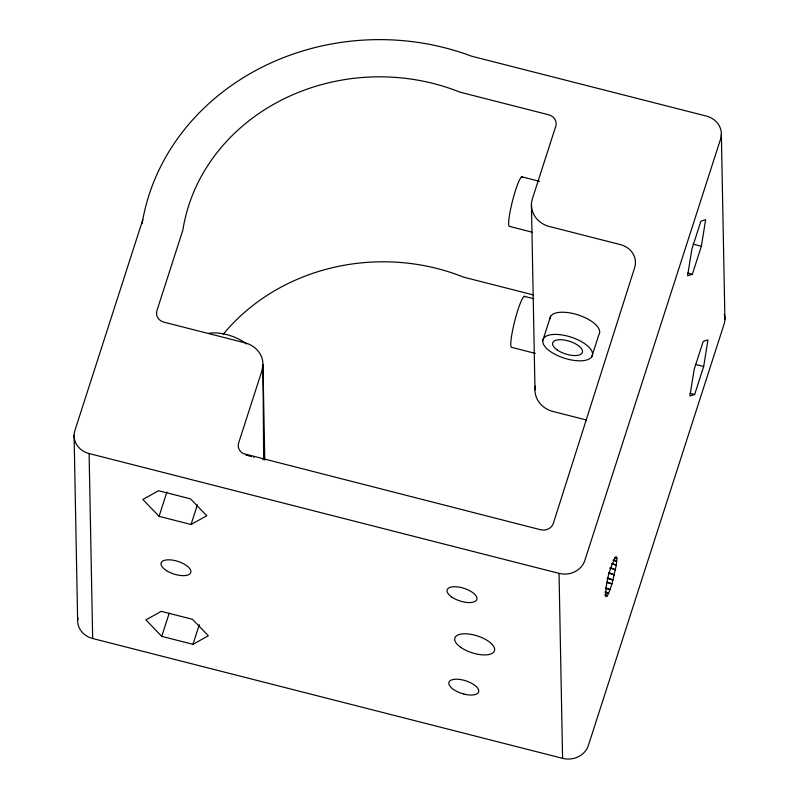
<?xml version="1.0" encoding="UTF-8"?>
<svg xmlns="http://www.w3.org/2000/svg" width="799" height="799" viewBox="0 0 799 799"><rect width="100%" height="100%" fill="white"/><g stroke="black" fill="none" stroke-linecap="round" stroke-linejoin="round"><path stroke-width="1.2" d="M701.362 246.262L705.647 219.715L700.883 221.203L691.854 249.248L687.579 275.795L692.334 274.307L701.362 246.262L693.133 244.164M703.679 366.491L707.954 339.935L703.19 341.433L694.161 369.468L689.887 396.024L694.641 394.536L703.679 366.491L695.45 364.394M142.182 223.51L142.771 219.825A238.861 213.952 -1.1 0 1 471.62 56.21L706.266 116.045A20.894 18.717 -1.1 0 1 720.568 139.086L584.798 560.548A20.804 18.637 -1.1 0 1 559.04 573.372L89.108 453.542A20.804 18.637 -1.1 0 1 74.906 430.521L142.771 219.825M159.071 516.344L142.841 499.455L158.582 490.716L190.542 498.876L206.771 515.755L191.041 524.494L159.071 516.344L166.891 492.054M191.041 524.494L197.373 504.838M161.748 636.364L145.897 619.874L161.268 611.345L192.479 619.305L208.329 635.794L192.968 644.324L161.748 636.364L169.198 613.233M192.968 644.324L199.301 624.668M542.551 341.243L543.51 338.327L545.797 336.319A26.017 11.056 17.9 0 1 583.45 342.851A26.017 11.056 17.9 0 1 583.789 360.579A26.017 11.056 17.9 0 1 546.017 347.885L543.63 344.679L542.551 341.243L550.651 316.144L552.938 314.137A26.017 11.056 17.9 0 1 584.059 317.193A26.017 11.056 17.9 0 1 598.9 334.591L591.749 356.763M549.702 319.061L550.651 316.144M262.681 459.085L263.65 459.675L262.951 364.504A25.218 22.582 -1.1 0 0 242.956 342.322L164.015 322.187A10.397 9.318 -1.1 0 1 156.914 310.681L182.881 230.052A197.792 177.168 -1.1 0 1 460.034 92.175L548.653 114.776A10.397 9.318 -1.1 0 1 555.764 126.282L532.424 198.721A25.218 22.582 -1.1 0 0 551.43 227.016L620.374 244.594A20.874 18.697 -1.1 0 1 634.656 267.635L553.357 523.305A10.367 9.288 -1.1 0 1 540.514 529.727L243.246 453.592A10.397 9.318 -1.1 0 1 238.621 443.046L261.962 370.606L262.951 364.504L264.779 460.094M607.2 582.711L611.964 583.909L616.339 565.083L616.868 558.461L616.548 556.933L615.859 556.763C609.357 568.668 605.382 583.22 605.842 596.773L607.38 595.714L608.648 593.228L611.964 583.909L607.37 582.111M521.827 176.819L539.485 181.323M532.094 232.159L509.722 226.457A25.628 3.346 -75.7 0 1 512.848 199.56A25.628 3.346 -75.7 0 1 522.586 177.368M687.629 273.108L692.334 274.307M533.043 294.851L463.59 277.143A197.792 177.168 -1.1 0 0 223.291 334.192M524.304 296.319L533.732 298.726M535.41 353.418L511.849 347.415A26.377 3.446 -75.7 0 1 515.075 319.73A26.377 3.446 -75.7 0 1 525.093 296.878M689.937 393.338L694.641 394.536M586.426 419.994L554.975 411.974A25.218 22.582 -1.1 0 1 535.36 386.097M77.873 617.867A20.804 18.637 -1.1 0 0 92.664 638.511L562.586 758.341A20.804 18.637 -1.1 0 0 588.354 745.517L724.114 324.054A20.894 18.717 -1.1 0 0 724.294 314.387M605.023 595.075L607.38 595.714L605.023 594.895M613.233 560.269L616.798 561.238L613.332 560.079M605.113 592.259L608.648 593.228L605.243 591.919M611.595 563.754L616.339 565.083L611.774 563.385M605.372 588.304L610.076 589.632L605.542 587.754M609.597 568.049L615.52 569.727L611.005 567.909M608.498 573.163L614.401 574.851L608.818 572.493M607.16 578.426L613.063 580.114L607.35 577.647M251.545 456.658L245.732 454.551L248.789 455.74M253.852 456.628L253.872 457.497M721.357 134.262L724.913 319.23M559.04 573.372L562.586 758.341M531.435 204.824L534.99 389.792M89.108 453.542L92.664 638.511M74.087 435.335L77.643 620.304M208.509 333.413A26.607 11.306 17.9 0 1 246.462 344.009M616.868 558.461L614.491 557.832L616.868 558.461M463.909 694.061L460.024 692.843A15.6 6.632 17.9 0 1 450.856 687.29L449.328 685.232A15.6 6.632 17.9 0 1 461.043 679.629A15.6 6.632 17.9 0 1 478.691 690.336A15.6 6.632 17.9 0 1 463.909 694.061M460.663 647.29A20.804 8.839 17.9 0 0 494.022 651.664A20.804 8.839 17.9 0 0 469.323 634.096A20.804 8.839 17.9 0 0 460.663 647.29M557.043 349.822A15.6 6.632 17.9 0 0 582.062 353.108A15.6 6.632 17.9 0 0 563.545 339.925A15.6 6.632 17.9 0 0 557.043 349.822M451.495 596.843A15.6 6.632 17.9 0 0 476.514 600.129A15.6 6.632 17.9 0 0 457.987 586.955A15.6 6.632 17.9 0 0 451.495 596.843M166.621 570.696A15.6 6.632 17.9 0 0 190.781 572.583A15.6 6.632 17.9 0 0 170.477 559.879A15.6 6.632 17.9 0 0 166.621 570.696"/></g></svg>
